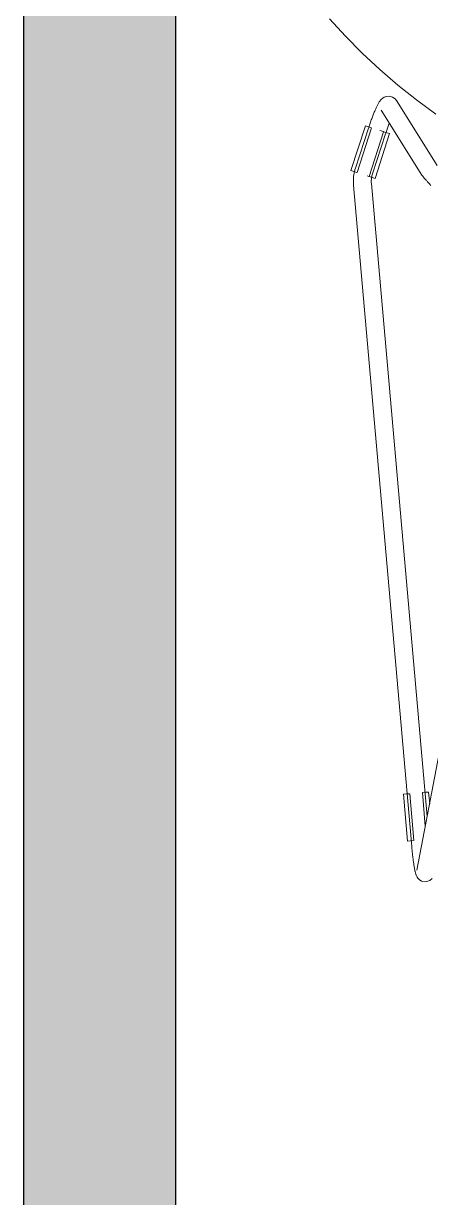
# Model space of a CAD drawing. Header units: millimetres. Extents: x 155927 to 317870, y -36033 to 97293.
# Drawn here: x 175599 to 175871, y 11252 to 12039 of the extents above; entities that cross this region are included whole.
import ezdxf

# ---------------------------------------------------------------- set-up
doc = ezdxf.new("R2010")
doc.units = ezdxf.units.MM
doc.header["$MEASUREMENT"] = 0
for name, color, linetype, lineweight in [('A-WALL-PATT', 7, 'CONTINUOUS', 9), ('I-FURN', 8, 'CONTINUOUS', 9), ('I-WALL', 7, 'CONTINUOUS', 9)]:
    doc.layers.add(name, color=color, linetype=linetype, lineweight=lineweight)

msp = doc.modelspace()

# ---------------------------------------------------------------- hatches: boundary and pattern name
at = {"layer": 'A-WALL-PATT'}
msp.add_hatch(color=256, dxfattribs=at).paths.add_polyline_path([(175598.83, 9369.61), (175700.83, 9369.61), (175700.83, 13505.61), (175598.83, 13505.61), (175598.83, 9384.21)], flags=0)

# ---------------------------------------------------------------- linework, layer by layer
at = {"layer": 'I-FURN'}
for p, q in [((175803.58, 12042.24), (175814.37, 12030.43)), ((175814.37, 12030.43), (175825.62, 12019.05)), ((175825.62, 12019.05), (175837.32, 12008.14)), ((175837.32, 12008.14), (175849.44, 11997.7)), ((175849.44, 11997.7), (175861.98, 11987.76)), ((175836.04, 11984.82), (175835.82, 11984.38)), ((175836.27, 11985.25), (175836.04, 11984.82)), ((175836.5, 11985.66), (175836.27, 11985.25)), ((175836.74, 11986.06), (175836.5, 11985.66)), ((175836.98, 11986.45), (175836.74, 11986.06)), ((175837.24, 11986.84), (175836.98, 11986.45)), ((175837.52, 11987.23), (175837.24, 11986.84)), ((175837.83, 11987.63), (175837.52, 11987.23)), ((175838.2, 11988.06), (175837.83, 11987.63)), ((175838.66, 11988.52), (175838.2, 11988.06)), ((175839.29, 11989.04), (175838.66, 11988.52)), ((175840.2, 11989.61), (175839.29, 11989.04)), ((175841.58, 11990.13), (175840.2, 11989.61)), ((175843.56, 11990.3), (175841.58, 11990.13)), ((175845.79, 11989.71), (175843.56, 11990.3)), ((175847.52, 11988.49), (175845.79, 11989.71)), ((175847.52, 11988.49), (175848.41, 11987.37)), ((175875.72, 11943.78), (175848.41, 11987.37)), ((175861.98, 11987.76), (175874.9, 11978.32)), ((175832.67, 11977.11), (175832.42, 11976.45)), ((175832.92, 11977.77), (175832.67, 11977.11)), ((175833.18, 11978.41), (175832.92, 11977.77)), ((175833.43, 11979.03), (175833.18, 11978.41)), ((175833.67, 11979.64), (175833.43, 11979.03)), ((175833.92, 11980.24), (175833.67, 11979.64)), ((175834.17, 11980.82), (175833.92, 11980.24)), ((175834.41, 11981.38), (175834.17, 11980.82)), ((175834.65, 11981.92), (175834.41, 11981.38)), ((175834.89, 11982.45), (175834.65, 11981.92)), ((175835.12, 11982.96), (175834.89, 11982.45)), ((175835.36, 11983.45), (175835.12, 11982.96)), ((175835.59, 11983.93), (175835.36, 11983.45)), ((175835.82, 11984.38), (175835.59, 11983.93)), ((175838.24, 11981), (175865.55, 11937.41)), ((175818.04, 11940.39), (175827.73, 11970.4)), ((175829.75, 11968.84), (175821.04, 11942.03)), ((175822.08, 11939.09), (175831.77, 11969.09)), ((175827.73, 11970.4), (175829.68, 11969.77)), ((175829.68, 11969.77), (175831.65, 11969.13)), ((175829.9, 11969.3), (175829.75, 11968.84)), ((175830.14, 11970.04), (175829.9, 11969.3)), ((175830.39, 11970.78), (175830.14, 11970.04)), ((175830.64, 11971.51), (175830.39, 11970.78)), ((175830.89, 11972.24), (175830.64, 11971.51)), ((175831.14, 11972.96), (175830.89, 11972.24)), ((175831.4, 11973.68), (175831.14, 11972.96)), ((175831.65, 11974.38), (175831.4, 11973.68)), ((175831.91, 11975.08), (175831.65, 11974.38)), ((175832.16, 11975.77), (175831.91, 11975.08)), ((175832.42, 11976.45), (175832.16, 11975.77)), ((175842.43, 11968.88), (175842.2, 11968.21)), ((175842.67, 11969.55), (175842.43, 11968.88)), ((175842.9, 11970.21), (175842.67, 11969.55)), ((175843.14, 11970.85), (175842.9, 11970.21)), ((175843.37, 11971.49), (175843.14, 11970.85)), ((175843.61, 11972.11), (175843.37, 11971.49)), ((175839.84, 11966.49), (175830.15, 11936.48)), ((175832.45, 11938.32), (175841.16, 11965.14)), ((175834.19, 11935.18), (175843.88, 11965.18)), ((175839.74, 11966.52), (175837.26, 11967.32)), ((175839.96, 11966.45), (175841.93, 11965.81)), ((175841.27, 11965.46), (175841.16, 11965.14)), ((175841.5, 11966.16), (175841.27, 11965.46)), ((175841.73, 11966.85), (175841.5, 11966.16)), ((175841.96, 11967.53), (175841.73, 11966.85)), ((175841.93, 11965.81), (175843.88, 11965.18)), ((175842.2, 11968.21), (175841.96, 11967.53)), ((175819.99, 11939.76), (175818.04, 11940.39)), ((175819.98, 11937.59), (175819.83, 11936.45)), ((175820.18, 11938.71), (175819.98, 11937.59)), ((175821.96, 11939.13), (175819.99, 11939.76)), ((175820.42, 11939.83), (175820.18, 11938.71)), ((175820.71, 11940.93), (175820.42, 11939.83)), ((175821.04, 11942.03), (175820.71, 11940.93)), ((175832.09, 11937.02), (175832.25, 11937.66)), ((175832.25, 11937.66), (175832.44, 11938.3)), ((175832.44, 11938.3), (175832.45, 11938.32)), ((175865.55, 11937.41), (175865.76, 11937.09)), ((175819.66, 11934.18), (175819.64, 11933.04)), ((175819.64, 11933.04), (175819.67, 11931.89)), ((175819.72, 11935.32), (175819.66, 11934.18)), ((175819.67, 11931.89), (175819.75, 11930.75)), ((175819.83, 11936.45), (175819.72, 11935.32)), ((175819.75, 11930.75), (175819.75, 11930.71)), ((175819.75, 11930.71), (175858.7, 11487.39)), ((175830.05, 11936.51), (175828.89, 11936.89)), ((175832.24, 11935.81), (175830.27, 11936.44)), ((175831.64, 11933.08), (175831.65, 11933.74)), ((175831.66, 11932.42), (175831.64, 11933.08)), ((175831.65, 11933.74), (175831.69, 11934.41)), ((175831.71, 11931.76), (175831.66, 11932.42)), ((175831.69, 11934.41), (175831.75, 11935.06)), ((175868.99, 11507.41), (175831.71, 11931.76)), ((175831.75, 11935.06), (175831.83, 11935.72)), ((175831.83, 11935.72), (175831.95, 11936.37)), ((175831.95, 11936.37), (175832.09, 11937.02)), ((175834.19, 11935.18), (175832.24, 11935.81)), ((175865.76, 11937.09), (175865.95, 11936.83)), ((175865.95, 11936.83), (175866.12, 11936.6)), ((175866.12, 11936.6), (175866.29, 11936.38)), ((175866.29, 11936.38), (175866.47, 11936.16)), ((175866.47, 11936.16), (175866.66, 11935.93)), ((175866.66, 11935.93), (175866.86, 11935.69)), ((175866.86, 11935.69), (175867.08, 11935.43)), ((175867.08, 11935.43), (175867.31, 11935.17)), ((175867.31, 11935.17), (175867.55, 11934.89)), ((175867.55, 11934.89), (175867.81, 11934.59)), ((175867.81, 11934.59), (175868.08, 11934.28)), ((175868.08, 11934.28), (175868.37, 11933.96)), ((175868.37, 11933.96), (175868.67, 11933.62)), ((175868.67, 11933.62), (175868.99, 11933.27)), ((175868.99, 11933.27), (175869.31, 11932.91)), ((175869.31, 11932.91), (175869.66, 11932.53)), ((175869.66, 11932.53), (175870.01, 11932.14)), ((175870.01, 11932.14), (175870.38, 11931.74)), ((175870.38, 11931.74), (175870.76, 11931.33)), ((175870.76, 11931.33), (175871.15, 11930.9)), ((175871.15, 11930.9), (175871.56, 11930.47)), ((175881, 11570.83), (175862.18, 11471.54)), ((175853.13, 11522.41), (175855.17, 11522.59)), ((175855.89, 11491), (175853.13, 11522.41)), ((175855.17, 11522.59), (175857.24, 11522.77)), ((175860.12, 11491.37), (175857.36, 11522.78)), ((175865.81, 11523.52), (175867.78, 11501.04)), ((175865.93, 11523.53), (175868, 11523.71)), ((175868, 11523.71), (175870.04, 11523.89)), ((175870.73, 11516), (175870.04, 11523.89)), ((175857.93, 11491.17), (175855.89, 11491)), ((175860, 11491.36), (175857.93, 11491.17)), ((175858.72, 11487.23), (175858.7, 11487.39)), ((175858.78, 11486.48), (175858.72, 11487.23)), ((175858.85, 11485.73), (175858.78, 11486.48)), ((175858.93, 11484.98), (175858.85, 11485.73)), ((175859, 11484.24), (175858.93, 11484.98)), ((175859.08, 11483.5), (175859, 11484.24)), ((175859.15, 11482.76), (175859.08, 11483.5)), ((175859.23, 11482.04), (175859.15, 11482.76)), ((175859.32, 11481.32), (175859.23, 11482.04)), ((175859.4, 11480.61), (175859.32, 11481.32)), ((175859.48, 11479.91), (175859.4, 11480.61)), ((175859.57, 11479.22), (175859.48, 11479.91)), ((175859.66, 11478.55), (175859.57, 11479.22)), ((175859.74, 11477.88), (175859.66, 11478.55)), ((175859.83, 11477.24), (175859.74, 11477.88)), ((175859.92, 11476.6), (175859.83, 11477.24)), ((175860.01, 11475.98), (175859.92, 11476.6)), ((175860.1, 11475.38), (175860.01, 11475.98)), ((175860.2, 11474.79), (175860.1, 11475.38)), ((175860.29, 11474.22), (175860.2, 11474.79)), ((175860.38, 11473.67), (175860.29, 11474.22)), ((175860.47, 11473.14), (175860.38, 11473.67)), ((175860.57, 11472.63), (175860.47, 11473.14)), ((175860.66, 11472.13), (175860.57, 11472.63)), ((175860.76, 11471.65), (175860.66, 11472.13)), ((175860.86, 11471.19), (175860.76, 11471.65)), ((175860.95, 11470.75), (175860.86, 11471.19)), ((175861.05, 11470.32), (175860.95, 11470.75)), ((175861.16, 11469.91), (175861.05, 11470.32)), ((175861.27, 11469.51), (175861.16, 11469.91)), ((175861.38, 11469.11), (175861.27, 11469.51)), ((175861.51, 11468.72), (175861.38, 11469.11)), ((175861.65, 11468.31), (175861.51, 11468.72)), ((175861.82, 11467.88), (175861.65, 11468.31)), ((175862.03, 11467.41), (175861.82, 11467.88)), ((175862.34, 11466.85), (175862.03, 11467.41)), ((175862.81, 11466.15), (175862.34, 11466.85)), ((175863.67, 11465.24), (175862.81, 11466.15)), ((175865.32, 11464.2), (175863.67, 11465.24)), ((175870.83, 11464.55), (175872.41, 11465.87)), ((175868.08, 11463.71), (175865.32, 11464.2)), ((175870.83, 11464.55), (175868.08, 11463.71))]:
    msp.add_line(p, q, dxfattribs=at)
at = {"layer": 'I-WALL', "lineweight": 30}
for p, q in [((175598.83, 13505.61), (175598.83, 9369.61)), ((175700.83, 9369.61), (175700.83, 13505.61))]:
    msp.add_line(p, q, dxfattribs=at)

doc.saveas('drawing.dxf')
